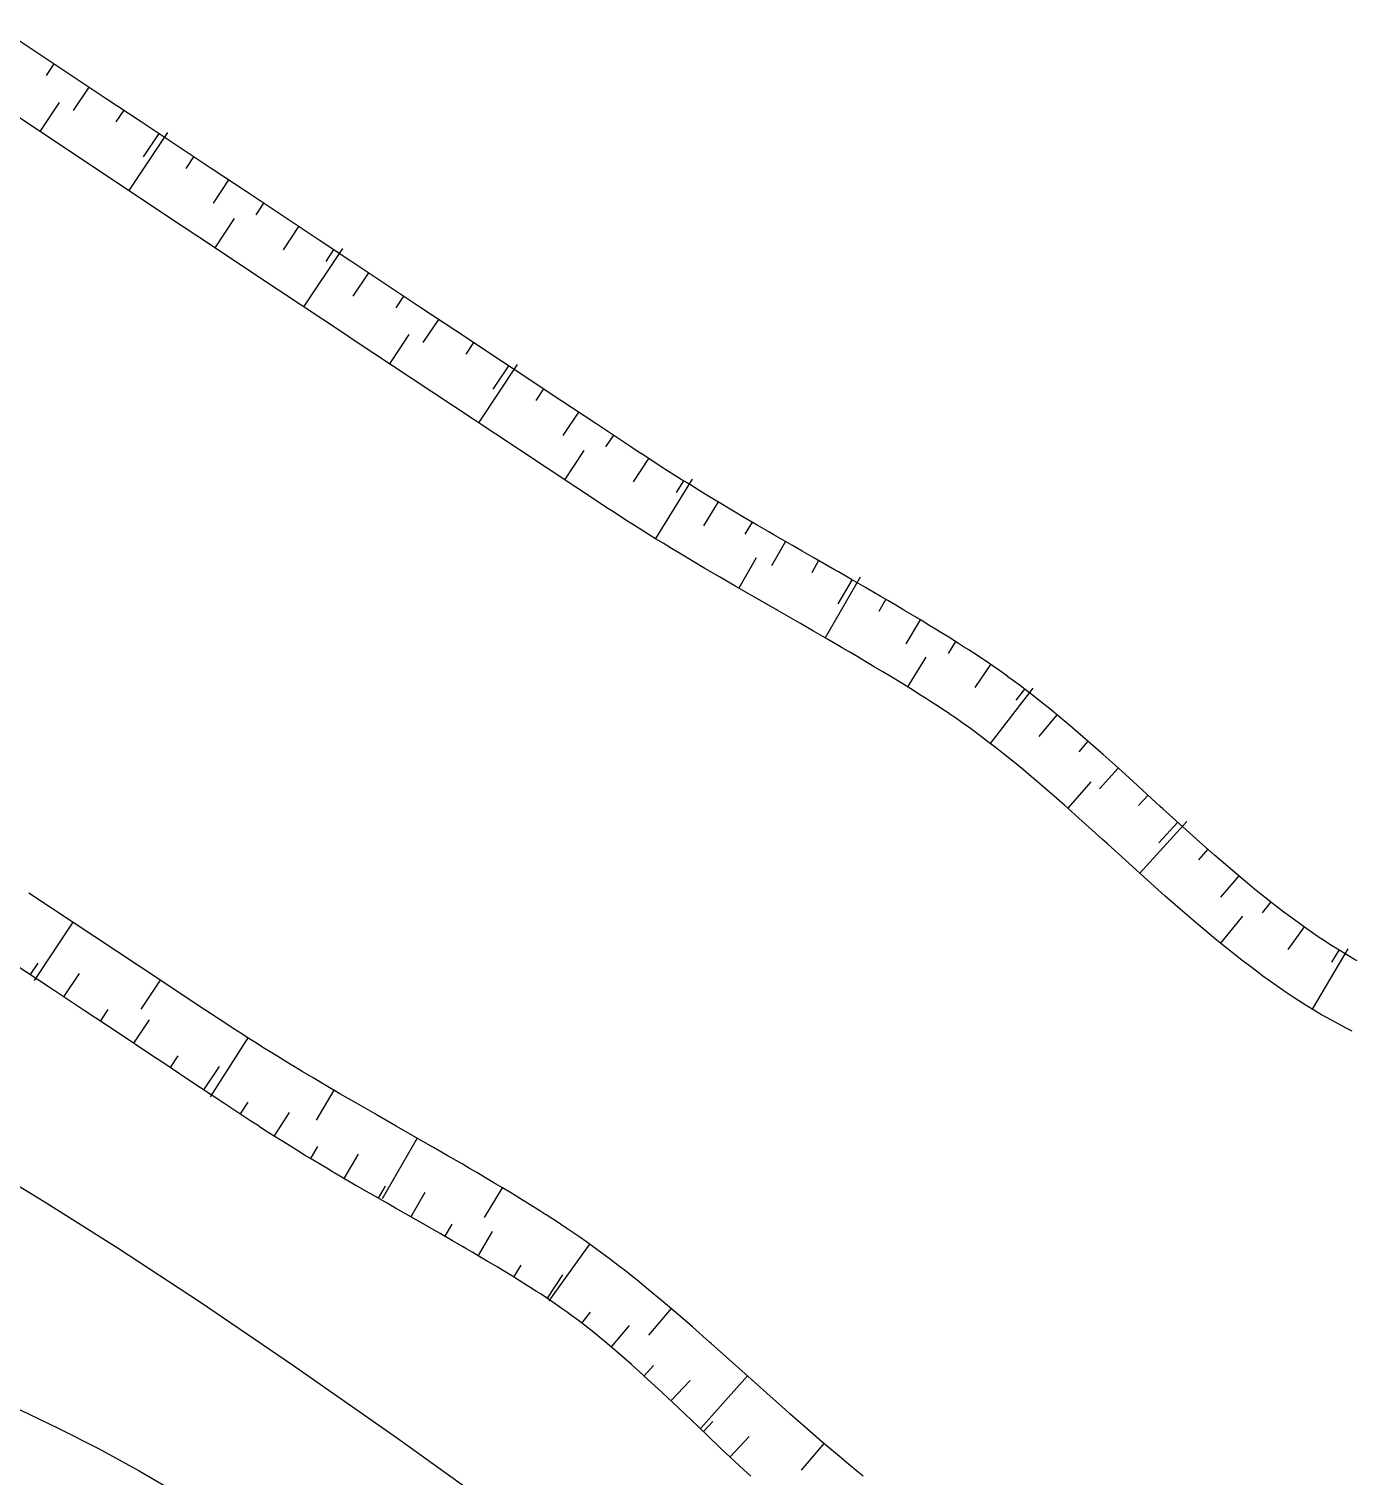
# Model space of a CAD drawing. Header units: millimetres. Extents: x 501029 to 503193, y 1805862 to 1807132.
# Drawn here: x 502264.75 to 502283.66, y 1806453.61 to 1806474.29 of the extents above; entities that cross this region are included whole.
import ezdxf

# ---------------------------------------------------------------- set-up
doc = ezdxf.new("R2010")
doc.units = ezdxf.units.MM
doc.header["$LTSCALE"] = 12
doc.header["$MEASUREMENT"] = 0
for name, color, linetype in [('3', 7, 'CONTINUOUS'), ('DM0', 7, 'CONTINUOUS'), ('DM1', 4, 'CONTINUOUS')]:
    doc.layers.add(name, color=color, linetype=linetype)

msp = doc.modelspace()

# ---------------------------------------------------------------- linework, layer by layer
at = {"layer": '3', "linetype": 'Continuous'}
for p, q in [((502264.8549999997, 1806473.958, 3.652), (502264.3549999997, 1806474.290999999, 3.648)), ((502265.3549999997, 1806473.626, 3.657), (502264.8549999997, 1806473.958, 3.652)), ((502265.1049999997, 1806473.792, 3.655), (502264.9939999999, 1806473.626, 3.655)), ((502265.8539999998, 1806473.294, 3.661999999999999), (502265.3549999997, 1806473.626, 3.657)), ((502265.6049999998, 1806473.46, 3.66), (502265.3829999999, 1806473.127, 3.66)), ((502265.5109999999, 1806472.423, 4.065999999999999), (502264.261, 1806473.254, 4.054)), ((502265.1839999999, 1806473.241, 4.06), (502264.9069999999, 1806472.825, 4.06)), ((502266.3539999999, 1806472.962, 3.667), (502265.8539999998, 1806473.294, 3.661999999999999)), ((502266.1039999999, 1806473.128, 3.664), (502265.9929999998, 1806472.961, 3.664)), ((502266.8539999998, 1806472.63, 3.672), (502266.3539999999, 1806472.962, 3.667)), ((502266.7299999998, 1806472.813, 4.073), (502266.1769999999, 1806471.98, 4.073)), ((502266.6039999998, 1806472.796, 3.669), (502266.3819999998, 1806472.463, 3.669)), ((502266.7599999998, 1806471.593, 4.078), (502265.5109999999, 1806472.423, 4.065999999999999)), ((502267.1029999999, 1806472.464, 3.673999999999999), (502266.9929999998, 1806472.297, 3.673999999999999)), ((502267.8529999999, 1806471.966, 3.681999999999999), (502267.3529999999, 1806472.298, 3.677)), ((502267.6029999999, 1806472.132, 3.679), (502267.3819999997, 1806471.799, 3.679)), ((502268.3529999999, 1806471.634, 3.687), (502267.8529999999, 1806471.966, 3.681999999999999)), ((502268.1029999999, 1806471.8, 3.685), (502267.9919999998, 1806471.633, 3.685)), ((502267.6819999998, 1806471.58, 4.084999999999999), (502267.4049999999, 1806471.164, 4.084999999999999)), ((502268.8529999999, 1806471.302, 3.693), (502268.3529999999, 1806471.634, 3.687)), ((502268.6029999999, 1806471.468, 3.689999999999999), (502268.3809999999, 1806471.134, 3.689999999999999)), ((502269.2289999998, 1806471.153, 4.099), (502268.6759999998, 1806470.32, 4.099)), ((502269.1019999999, 1806471.136, 3.696), (502268.9919999999, 1806470.969, 3.696)), ((502269.852, 1806470.638, 3.705), (502269.352, 1806470.969999999, 3.699)), ((502269.2589999998, 1806469.933, 4.105999999999999), (502268.0089999998, 1806470.763, 4.092)), ((502269.602, 1806470.804, 3.701999999999999), (502269.3809999998, 1806470.471, 3.701999999999999)), ((502270.352, 1806470.306, 3.711), (502269.852, 1806470.638, 3.705)), ((502270.1019999999, 1806470.472, 3.708), (502269.9919999999, 1806470.306, 3.708)), ((502270.852, 1806469.975, 3.717), (502270.352, 1806470.306, 3.711)), ((502270.602, 1806470.14, 3.713999999999999), (502270.3809999999, 1806469.807, 3.713999999999999)), ((502270.1809999999, 1806469.921, 4.113999999999999), (502269.9049999999, 1806469.504, 4.113999999999999)), ((502271.102, 1806469.809, 3.721), (502270.9919999999, 1806469.642, 3.721)), ((502271.852, 1806469.312, 3.732), (502271.3519999999, 1806469.643, 3.724)), ((502271.7289999999, 1806469.495, 4.131999999999999), (502271.1759999998, 1806468.661, 4.131999999999999)), ((502271.602, 1806469.477, 3.728), (502271.3809999999, 1806469.144, 3.728)), ((502272.1019999999, 1806469.146, 3.734999999999999), (502271.9919999999, 1806468.979, 3.734999999999999)), ((502272.8529999999, 1806468.649, 3.746999999999999), (502272.3519999999, 1806468.98, 3.738999999999999)), ((502272.6029999999, 1806468.815, 3.742999999999999), (502272.3819999998, 1806468.481, 3.742999999999999)), ((502273.353, 1806468.318, 3.756), (502272.8529999999, 1806468.649, 3.746999999999999)), ((502273.1029999999, 1806468.484, 3.750999999999999), (502272.9919999999, 1806468.317, 3.750999999999999)), ((502272.6809999999, 1806468.264, 4.150999999999999), (502272.406, 1806467.847, 4.150999999999999)), ((502273.5009999999, 1806468.22, 3.758), (502273.353, 1806468.318, 3.756)), ((502273.6029999999, 1806468.153, 3.762), (502273.3839999999, 1806467.819, 3.762)), ((502274.2289999999, 1806467.856, 4.277), (502273.7029999998, 1806467.006, 4.277)), ((502274.1039999998, 1806467.833, 3.838), (502273.9979999999, 1806467.663, 3.838)), ((502274.5989999999, 1806467.53, 3.991), (502274.3919999998, 1806467.187, 3.991)), ((502275.0839999998, 1806467.242, 4.195), (502274.9829999998, 1806467.07, 4.195)), ((502275.5619999999, 1806466.965, 4.429), (502275.3619999997, 1806466.617999999, 4.429)), ((502275.1449999998, 1806466.73, 4.767999999999999), (502274.896, 1806466.297, 4.767999999999999)), ((502276.0359999999, 1806466.692, 4.674999999999999), (502275.9369999999, 1806466.519, 4.674999999999999)), ((502276.6299999999, 1806466.454, 5.394), (502276.1299999999, 1806465.588, 5.394)), ((502276.5129999998, 1806466.419, 4.916999999999999), (502276.312, 1806466.072, 4.916999999999999)), ((502276.9959999998, 1806466.138, 5.134999999999999), (502276.8949999998, 1806465.965, 5.134999999999999)), ((502277.4889999999, 1806465.844, 5.307999999999999), (502277.2829999998, 1806465.501, 5.307999999999999)), ((502277.9919999998, 1806465.534, 5.411), (502277.8849999998, 1806465.365, 5.411)), ((502277.5689999999, 1806465.311, 5.791999999999999), (502277.3049999999, 1806464.886, 5.791999999999999)), ((502278.494, 1806465.207, 5.421999999999999), (502278.2689999999, 1806464.876, 5.421999999999999)), ((502279.0989999999, 1806464.87, 5.759999999999999), (502278.4889999998, 1806464.078, 5.759999999999999)), ((502278.977, 1806464.856, 5.366), (502278.8559999999, 1806464.697, 5.366)), ((502279.4389999997, 1806464.488, 5.262), (502279.1849999999, 1806464.179, 5.262)), ((502279.8839999999, 1806464.11, 5.125), (502279.7519999999, 1806463.96, 5.125)), ((502280.3169999998, 1806463.726, 4.966), (502280.048, 1806463.43, 4.966)), ((502279.927, 1806463.528, 5.445999999999999), (502279.5949999998, 1806463.155, 5.445999999999999)), ((502280.7429999998, 1806463.339, 4.796999999999999), (502280.6079999998, 1806463.191, 4.796999999999999)), ((502281.298, 1806462.964, 5.046), (502280.6269999999, 1806462.222, 5.046)), ((502281.1689999998, 1806462.951, 4.626999999999999), (502280.8999999999, 1806462.655, 4.626999999999999)), ((502281.5989999999, 1806462.566, 4.466), (502281.4659999998, 1806462.416, 4.466)), ((502282.0389999999, 1806462.185, 4.323), (502281.781, 1806461.88, 4.323)), ((502265.9999999998, 1806461.11, 8.156), (502264.7499999997, 1806461.939, 8.137999999999998)), ((502282.4969999998, 1806461.813, 4.211), (502282.3729999999, 1806461.655, 4.211)), ((502282.0949999998, 1806461.609, 4.665), (502281.7789999999, 1806461.222, 4.665)), ((502265.3749999998, 1806461.523999999, 8.147), (502264.8229999998, 1806460.691, 8.147)), ((502282.9739999999, 1806461.455, 4.142999999999999), (502282.7399999997, 1806461.131, 4.142999999999999)), ((502283.6009999998, 1806461.141, 4.528), (502283.0889999999, 1806460.282, 4.528)), ((502283.4719999998, 1806461.122, 4.126), (502283.3649999998, 1806460.953, 4.126)), ((502265.0369999998, 1806460.593, 1.215), (502264.5369999998, 1806460.925, 1.207999999999999)), ((502264.8769999999, 1806460.939, 1.211), (502264.7659999998, 1806460.773, 1.211)), ((502265.467, 1806460.788, 1.217), (502265.2449999998, 1806460.455, 1.217)), ((502266.626, 1806460.696, 8.166), (502266.3499999999, 1806460.279, 8.166)), ((502266.0369999997, 1806459.93, 1.229), (502265.5369999998, 1806460.262, 1.221)), ((502265.8769999999, 1806460.276, 1.225), (502265.7659999999, 1806460.109, 1.225)), ((502266.467, 1806460.125, 1.231999999999999), (502266.2459999999, 1806459.792, 1.231999999999999)), ((502266.5369999998, 1806459.599, 1.235999999999999), (502266.0369999997, 1806459.93, 1.229)), ((502267.8769999998, 1806459.871, 8.208), (502267.3399999998, 1806459.028, 8.208)), ((502266.8769999999, 1806459.613, 1.239999999999999), (502266.7669999997, 1806459.447, 1.239999999999999)), ((502267.5369999998, 1806458.936, 1.253), (502267.0369999998, 1806459.267, 1.243999999999999)), ((502267.467, 1806459.462, 1.247999999999999), (502267.2459999999, 1806459.129, 1.247999999999999)), ((502269.1069999998, 1806459.122, 8.611), (502268.8549999998, 1806458.691, 8.611)), ((502267.8769999998, 1806458.951, 1.256), (502267.7669999998, 1806458.784, 1.256)), ((502268.4679999999, 1806458.804, 1.29), (502268.2529999998, 1806458.467, 1.29)), ((502270.2969999998, 1806458.438, 9.216000000000001), (502269.7999999998, 1806457.57, 9.216000000000001)), ((502268.876, 1806458.316, 1.423999999999999), (502268.7719999999, 1806458.145, 1.423999999999999)), ((502269.4529999998, 1806458.206, 1.616999999999999), (502269.2519999999, 1806457.861, 1.616999999999999)), ((502269.8409999998, 1806457.751, 1.857), (502269.7419999999, 1806457.578, 1.857)), ((502270.4059999999, 1806457.659, 2.099), (502270.2079999999, 1806457.312, 2.099)), ((502271.5119999999, 1806457.728, 9.731), (502271.254, 1806457.3, 9.731)), ((502270.7939999998, 1806457.207, 2.341), (502270.6939999999, 1806457.033, 2.341)), ((502271.3719999998, 1806457.102, 2.54), (502271.1679999998, 1806456.756999999, 2.54)), ((502272.7629999998, 1806456.921, 9.829), (502272.1779999998, 1806456.11, 9.829)), ((502271.7809999999, 1806456.621, 2.681999999999999), (502271.6759999998, 1806456.451, 2.681999999999999)), ((502272.3749999998, 1806456.48, 2.721999999999999), (502272.1549999998, 1806456.147, 2.721999999999999)), ((502272.7719999998, 1806455.95, 2.689), (502272.6489999998, 1806455.792, 2.689)), ((502273.9259999998, 1806456.002, 9.611), (502273.6029999999, 1806455.620999999, 9.611)), ((502273.3269999998, 1806455.759, 2.619), (502273.0689999999, 1806455.453, 2.619)), ((502273.6759999998, 1806455.185999999, 2.5), (502273.5409999998, 1806455.038, 2.5)), ((502274.2, 1806454.972, 2.379), (502273.9249999998, 1806454.681, 2.379)), ((502275.0209999999, 1806455.037, 9.262999999999998), (502274.3529999999, 1806454.292, 9.262999999999998)), ((502274.5249999999, 1806454.387, 2.218999999999999), (502274.3879999998, 1806454.242, 2.218999999999999)), ((502275.0429999998, 1806454.172, 2.083), (502274.7699999998, 1806453.88, 2.083)), ((502276.1099999999, 1806454.073, 8.899), (502275.7859999998, 1806453.692, 8.899))]:
    msp.add_line(p, q, dxfattribs=at)
at = {"layer": '3', "linetype": 'Continuous', "extrusion": (-0.3097488185230067, -0.4529660166683029, 0.8359889097154651), "elevation": -973844.2062899031}
msp.add_lwpolyline([(-605093.091590828, 1483611.967371925), (-605093.5380836786, 1483611.960082584), (-605093.6908962405, 1483611.958260249)], dxfattribs=at)
at = {"layer": '3', "linetype": 'Continuous', "extrusion": (0.5476910168509639, 0.8263833459845866, 0.1308629647382188), "elevation": 1767925.565623448}
msp.add_lwpolyline([(579303.6323848364, -233358.6646690999), (579304.430875841, -233358.6727384941), (579305.1320173198, -233358.6787905398)], dxfattribs=at)
at = {"layer": '3', "linetype": 'Continuous', "extrusion": (-0.5523447360918765, -0.8285171019717648, 0.0920581569004272), "elevation": -1774117.58501488}
msp.add_lwpolyline([(-584136.4415155387, 164022.1925821728), (-584136.9867858317, 164022.1865565862), (-584137.040869101, 164022.1865565862)], dxfattribs=at)
at = {"layer": '3', "linetype": 'Continuous', "extrusion": (-0.3449685418984643, -0.5039189870448907, 0.7918726915332407), "elevation": -1083578.341252792}
msp.add_lwpolyline([(-605992.6750076184, 1405075.49410686), (-605994.0241627462, 1405075.467906824), (-605994.1747592883, 1405075.466269321)], dxfattribs=at)
at = {"layer": '3', "linetype": 'Continuous', "extrusion": (-0.4367505761875623, -0.6445251241361185, 0.6275637804694865), "elevation": -1383680.036243692}
msp.add_lwpolyline([(-597573.8172057152, 1115322.452219613), (-597574.1339242093, 1115322.447081956), (-597574.4173658303, 1115322.443228714)], dxfattribs=at)
at = {"layer": '3', "linetype": 'Continuous', "extrusion": (-0.493834514931204, -0.7338929538196349, 0.4663996185639027), "elevation": -1573792.535160844}
msp.add_lwpolyline([(-591790.5274871665, 829800.4092239878), (-591790.643693397, 829800.4069630129), (-591791.1276624559, 829800.4013105758)], dxfattribs=at)
at = {"layer": '3', "linetype": 'Continuous', "extrusion": (-0.3915989999957091, -0.5757503705817121, 0.7177476812762144), "elevation": -1236760.925850447}
msp.add_lwpolyline([(-600640.5930819556, 1274856.007053066), (-600640.6443843673, 1274856.005616911), (-600642.092893252, 1274855.982638436)], dxfattribs=at)
at = {"layer": '3', "linetype": 'Continuous', "extrusion": (-0.531222872087376, -0.7951567670996981, 0.2924516642229893), "elevation": -1703242.509051641}
msp.add_lwpolyline([(-585864.8770324728, 520893.5759731124), (-585864.9355527761, 520893.5738816752), (-585866.3758265658, 520893.5529673035)], dxfattribs=at)
at = {"layer": '3', "linetype": 'Continuous', "extrusion": (-0.5489409537101047, -0.8243376536257347, 0.1383158058743064), "elevation": -1764857.749047677}
msp.add_lwpolyline([(-583206.6920088718, 246480.6395537285), (-583206.7283424491, 246480.6344125851), (-583206.8237514456, 246480.6243621016), (-583206.9682515468, 246480.6132863905), (-583207.1127516476, 246480.6081530084)], dxfattribs=at)
at = {"layer": '3', "linetype": 'Continuous', "extrusion": (-0.5493201935797387, -0.8190108904981691, 0.165736194510778), "elevation": -1755425.500309348}
msp.add_lwpolyline([(-589108.3046962172, 295021.5596320479), (-589108.4281049, 295021.5283140962), (-589108.5370914344, 295021.5029198464), (-589108.6336003635, 295021.4836322665), (-589108.8024935093, 295021.4542196165), (-589108.892905412, 295021.4411276846)], dxfattribs=at)
at = {"layer": '3', "linetype": 'Continuous', "extrusion": (-0.5539609872037655, -0.8143731990873346, 0.1729841532178307), "elevation": -1749378.583158303}
msp.add_lwpolyline([(-600729.5186876548, 307250.7869549905), (-600729.6001888018, 307250.7566039833), (-600729.7836985821, 307250.6936111408), (-600729.9458740383, 307250.6428556656), (-600730.087542009, 307250.6032553399), (-600730.0889312869, 307250.6023161519)], dxfattribs=at)
at = {"layer": '3', "linetype": 'Continuous', "extrusion": (-0.5482168403353662, -0.8245936334313331, 0.1396554176436413), "elevation": -1764955.497400314}
msp.add_lwpolyline([(-581865.4904697903, 248929.5347875551), (-581865.5137685898, 248929.5257249545), (-581865.6973861891, 248929.4630481915), (-581865.8588122742, 248929.412637227), (-581866.001377863, 248929.3731925843), (-581866.1256365984, 248929.3408697614), (-581866.2351940277, 248929.3156693979), (-581866.3303292638, 248929.2964076761), (-581866.4992409762, 248929.2671021114), (-581866.6265470355, 248929.2490299662), (-581866.7214031593, 248929.2388736636), (-581866.865904206, 248929.2278134382), (-581866.9518837245, 248929.2247418954)], dxfattribs=at)
at = {"layer": '3', "linetype": 'Continuous', "extrusion": (-0.5090737968648975, -0.8606748690746318, 0.0090906044310804), "elevation": -1810476.003004092}
msp.add_lwpolyline([(-487349.4561377901, 16463.31144647598), (-487349.6461674053, 16463.23144193323), (-487349.8850742294, 16463.13643924459), (-487350.0137042514, 16463.08943606547)], dxfattribs=at)
at = {"layer": '3', "linetype": 'Continuous', "extrusion": (-0.5316223604217652, -0.8419748802629781, 0.0919563315152056), "elevation": -1788020.318417382}
msp.add_lwpolyline([(-539741.4158496319, 165123.9646894135), (-539741.572488432, 165123.8933782869), (-539741.8826954751, 165123.7558043767), (-539741.9646193166, 165123.7216506846)], dxfattribs=at)
at = {"layer": '3', "linetype": 'Continuous', "extrusion": (0.2730245938019317, 0.8618198729659686, 0.4274623699698159), "elevation": 1693984.6040314}
msp.add_lwpolyline([(66743.26437522523, -800977.1353528337), (66743.60768270592, -800977.3079128917), (66743.79934137466, -800977.4063606173)], dxfattribs=at)
at = {"layer": '3', "linetype": 'Continuous', "extrusion": (-0.5477007311069484, -0.8247305011242428, 0.1408669927991275), "elevation": -1764943.510582426}
msp.add_lwpolyline([(-580953.8226331495, 251131.4868639447), (-580953.8437132055, 251131.4778417691), (-580954.19682181, 251131.3161658325), (-580954.5052711905, 251131.1777181799), (-580954.776825656, 251131.0626179681), (-580955.0153705708, 251130.9667107104), (-580955.202045171, 251130.8979900413)], dxfattribs=at)
at = {"layer": '3', "linetype": 'Continuous', "extrusion": (-0.5590678035141935, -0.8064677618439542, 0.1924914028735262), "elevation": -1737662.609986085}
msp.add_lwpolyline([(-616394.5296719624, 340864.7705175188), (-616394.586463935, 340864.749124282), (-616394.8147057777, 340864.6523795197), (-616395.0293496316, 340864.5585194137), (-616395.0811450884, 340864.5341463579)], dxfattribs=at)
at = {"layer": '3', "linetype": 'Continuous', "extrusion": (-0.5344572977680173, -0.8384683124171013, 0.1064250249467995), "elevation": -1783109.673184815}
msp.add_lwpolyline([(-547444.4674542329, 190856.6468700164), (-547444.587097853, 190856.6086681291), (-547444.7170183387, 190856.5644341952), (-547444.8441772906, 190856.5191408623), (-547445.0326916927, 190856.4457567642)], dxfattribs=at)
at = {"layer": '3', "linetype": 'Continuous', "extrusion": (-0.5404250812902803, -0.8320404898106633, 0.1250973813795702), "elevation": -1774494.455944883}
msp.add_lwpolyline([(-562765.461885578, 223747.8803767457), (-562765.5237634098, 223747.8612716521), (-562765.6544788802, 223747.8168414312), (-562765.7807504291, 223747.7714818096), (-562766.0260829402, 223747.6767831941), (-562766.2542276144, 223747.5809973065), (-562766.4698791524, 223747.4883079427), (-562766.8504142001, 223747.3159245823)], dxfattribs=at)
at = {"layer": '3', "linetype": 'Continuous', "extrusion": (-0.5378115604730647, -0.8358964741209574, 0.1097078391623811), "elevation": -1780148.487496625}
msp.add_lwpolyline([(-555036.2067882135, 196487.6374019962), (-555036.3391524795, 196487.6122111977), (-555036.4890010342, 196487.5780146693), (-555036.6338624654, 196487.5407969071), (-555036.773736773, 196487.5005579112), (-555036.789839011, 196487.4954951359)], dxfattribs=at)
at = {"layer": '3', "linetype": 'Continuous', "extrusion": (-0.5392452074943355, -0.8321873475562384, 0.1291465243887868), "elevation": -1774168.062279524}
msp.add_lwpolyline([(-560834.8949565638, 231068.1420498281), (-560834.9709621143, 231068.1400155225), (-560835.0569441832, 231068.136086418), (-560835.1418386532, 231068.1299572991), (-560835.3085661487, 231068.1128432412), (-560835.4683785712, 231068.0885970448), (-560835.4908492533, 231068.0836051322)], dxfattribs=at)
at = {"layer": '3', "linetype": 'Continuous', "extrusion": (-0.5402245621991023, -0.8283608122183551, 0.1482423258645634), "elevation": -1767746.399385897}
msp.add_lwpolyline([(-566083.7870937868, 264988.5038846004), (-566083.8480936706, 264988.5071484626), (-566084.0164534, 264988.5081430397), (-566084.1041111795, 264988.5060086945), (-566084.1900937279, 264988.5020584049), (-566084.2749837558, 264988.495881873), (-566084.4403208292, 264988.4786596294), (-566084.6015062757, 264988.4543851546), (-566084.7563186035, 264988.4240851875), (-566084.9061416883, 264988.3897808214), (-566085.0504292707, 264988.3523368373), (-566085.1902738702, 264988.3120015753), (-566085.2632552772, 264988.2877593734)], dxfattribs=at)
at = {"layer": '3', "linetype": 'Continuous', "extrusion": (-0.4484164949171275, -0.6971893897785372, 0.5593296003846647), "elevation": -1484675.304796842}
msp.add_lwpolyline([(-554759.5028668833, 1001788.891249071), (-554759.647251022, 1001788.905782254), (-554759.7578668464, 1001788.913688083), (-554759.9239406367, 1001788.921430075), (-554760.0900736946, 1001788.923839866), (-554760.1017299428, 1001788.923636747)], dxfattribs=at)
at = {"layer": '3', "linetype": 'Continuous', "extrusion": (-0.4621613451454759, -0.7245097360390949, 0.5113634064321435), "elevation": -1540932.560124161}
msp.add_lwpolyline([(-548046.7554669274, 916935.4522913172), (-548046.7596095387, 916935.4536190118), (-548046.9063456457, 916935.4815745597), (-548047.0356682321, 916935.504494338), (-548047.1472720159, 916935.5222251093), (-548047.3442430466, 916935.5478456457), (-548047.3478478638, 916935.5478828574)], dxfattribs=at)
at = {"layer": '3', "linetype": 'Continuous', "extrusion": (-0.4549784727524341, -0.7209401575241133, 0.5227235202293556), "elevation": -1530876.37471462}
msp.add_lwpolyline([(-539340.2505312611, 938684.0507918504), (-539340.2582738018, 938684.0530332692), (-539340.4775117025, 938684.111725163), (-539340.6700078181, 938684.157498994), (-539340.833225123, 938684.1937491979)], dxfattribs=at)
at = {"layer": '3', "linetype": 'Continuous', "extrusion": (-0.4767501112816271, -0.7344542113165798, 0.4829972493423717), "elevation": -1566223.693010421}
msp.add_lwpolyline([(-562264.0967828983, 863942.9649856143), (-562264.2460562317, 863943.0029361681), (-562264.4410651275, 863943.0482243707), (-562264.6122644565, 863943.0838835187), (-562264.7604929984, 863943.1122774997), (-562264.8912837554, 863943.1339749172), (-562265.0051811971, 863943.1511321438), (-562265.2050167625, 863943.1762667113), (-562265.3547168535, 863943.1899370775), (-562265.4672751945, 863943.198205837), (-562265.574594843, 863943.2026110219)], dxfattribs=at)
at = {"layer": '3', "linetype": 'Continuous', "extrusion": (-0.4692165056888785, -0.7325522965886723, 0.4931561654808556), "elevation": -1559004.917386159}
msp.add_lwpolyline([(-551389.5252493918, 883781.9004001867), (-551389.5706001671, 883781.9155391539), (-551389.8571906491, 883782.0038554996), (-551390.1001144984, 883782.0730211305)], dxfattribs=at)
at = {"layer": '3', "linetype": 'Continuous', "extrusion": (-0.4204596333241206, -0.7084910522977286, 0.5667928418381829), "elevation": -1491049.169111144}
msp.add_lwpolyline([(-489990.4863527015, 1025805.986463154), (-489990.7699040508, 1025806.089635981), (-489991.0514139881, 1025806.186739818)], dxfattribs=at)
at = {"layer": '3', "linetype": 'Continuous', "extrusion": (-0.4437613767908918, -0.7190925283763656, 0.5347726396347687), "elevation": -1521903.529821521}
msp.add_lwpolyline([(-521247.96115641, 963173.3239454305), (-521248.0598416365, 963173.3586141753), (-521248.4387202369, 963173.4895013176), (-521248.7713343915, 963173.5997091642), (-521249.0607622672, 963173.6905402688), (-521249.3149350169, 963173.7646210562), (-521249.388124783, 963173.7843672503)], dxfattribs=at)
at = {"layer": '3', "linetype": 'Continuous', "extrusion": (0.33718292138165, -0.0449577411691062, 0.9403650775297367), "elevation": 88150.48783741065}
msp.add_lwpolyline([(1857000.004254272, -243671.3517032337), (1857000.033065961, -243671.3082270069), (1857000.281071162, -243670.9283813595), (1857000.331689863, -243670.8496283098)], dxfattribs=at)
at = {"layer": '3', "linetype": 'Continuous', "extrusion": (-0.479140277616108, -0.7354246384309172, 0.4791400583907736), "elevation": -1569178.283762403}
msp.add_lwpolyline([(-565269.7086242603, 856588.5552853462), (-565269.8360048344, 856588.596299847), (-565270.2776475293, 856588.7455470583)], dxfattribs=at)
at = {"layer": '3', "linetype": 'Continuous', "extrusion": (-0.4891308647772109, -0.7397038116757193, 0.4621571898334053), "elevation": -1581925.616736191}
msp.add_lwpolyline([(-577422.1460026221, 824430.2563560784), (-577422.1903585223, 824430.2686233133), (-577422.4739428861, 824430.3531863556), (-577422.7394996209, 824430.4368312919), (-577423.2378943478, 824430.6012653037), (-577423.5744042641, 824430.7139865032)], dxfattribs=at)
at = {"layer": '3', "linetype": 'Continuous', "extrusion": (-0.5615576626429643, -0.7640799174874587, 0.3175450695874984), "elevation": -1662340.430707887}
msp.add_lwpolyline([(-665071.3145285208, 556684.6256073576), (-665071.4770063567, 556684.6677849889), (-665071.7585757165, 556684.7468842634), (-665071.8932587429, 556684.7869527309)], dxfattribs=at)
at = {"layer": '3', "linetype": 'Continuous', "extrusion": (-0.4883147883702358, -0.7396957736149786, 0.4630322126537961), "elevation": -1581502.189307321}
msp.add_lwpolyline([(-576060.204702879, 826194.8238619599), (-576060.3369398474, 826194.8530911192), (-576060.4963355333, 826194.8916510579), (-576060.6499056724, 826194.9320999084), (-576060.7862827887, 826194.9704832399)], dxfattribs=at)
at = {"layer": '3', "linetype": 'Continuous', "extrusion": (-0.4746231260129674, -0.72926474527664, 0.4928547651694935), "elevation": -1555781.726947152}
msp.add_lwpolyline([(-564400.4555097121, 881241.6888542878), (-564400.489048641, 881241.6933375768), (-564400.6697411739, 881241.7209456651), (-564400.8443139918, 881241.7519509748), (-564401.0133125691, 881241.7876366914), (-564401.0451752421, 881241.7943978823)], dxfattribs=at)
at = {"layer": '3', "linetype": 'Continuous', "extrusion": (-0.4810467750752239, -0.7344716252502883, 0.4786913743654957), "elevation": -1568413.306034863}
msp.add_lwpolyline([(-569578.0256673433, 855130.7627440534), (-569578.0306572188, 855130.7628962932), (-569578.2191766782, 855130.7854401747), (-569578.4018403299, 855130.8133319132), (-569578.5786775621, 855130.84484562), (-569578.7507841747, 855130.8790262211), (-569578.9167757235, 855130.9157355452), (-569579.078325297, 855130.9553270258), (-569579.2340484513, 855130.9950285412), (-569579.4925384754, 855131.0671496707)], dxfattribs=at)
at = {"layer": '3', "linetype": 'Continuous', "extrusion": (-0.4661922314419054, -0.7150980739658686, 0.5208642317855225), "elevation": -1525955.369750333}
msp.add_lwpolyline([(-565785.0130804043, 931095.2339913265), (-565785.0679985243, 931095.2348499084), (-565785.2662563385, 931095.2454716938), (-565785.4586502186, 931095.2632065082), (-565785.6113851271, 931095.2815827373)], dxfattribs=at)
at = {"layer": '3', "linetype": 'Continuous', "extrusion": (-0.0812789161272711, -0.1426486027509386, 0.9864304911783602), "elevation": -298510.1411423264}
msp.add_lwpolyline([(-457896.0722925583, 1793547.618683946), (-457896.1143415319, 1793547.617756585), (-457896.3708383954, 1793547.623618109), (-457896.4983392345, 1793547.629321783), (-457896.6259613383, 1793547.637227938), (-457896.6718495391, 1793547.641118822)], dxfattribs=at)
at = {"layer": '3', "linetype": 'Continuous', "extrusion": (0.2827643839838621, 0.4477102709041671, 0.8482922942460012), "elevation": 950801.0476939272}
msp.add_lwpolyline([(539975.7494988343, -1523146.315885241), (539976.8575342918, -1523146.344212358), (539977.2493516495, -1523146.35365473)], dxfattribs=at)
at = {"layer": '3', "linetype": 'Continuous', "extrusion": (-0.0032891726260537, 0.0131566867473319, 0.9999080372400598), "elevation": 22116.21462104049}
msp.add_lwpolyline([(502262.8236195263, 1806325.628701834), (502262.7396166911, 1806325.683706595), (502262.3236024947, 1806325.959730485)], dxfattribs=at)
at = {"layer": '3', "linetype": 'Continuous', "extrusion": (-0.5482516875844047, -0.8243502660149186, 0.1409493738261556), "elevation": -1764523.729606431}
msp.add_lwpolyline([(-582161.1179040774, 251224.9050276833), (-582161.2371700649, 251224.8706820305), (-582161.3614280447, 251224.8393462981), (-582161.4695985019, 251224.8141045298), (-582161.5652869863, 251224.794957287), (-582161.7328115548, 251224.764618312), (-582161.858730875, 251224.7474949049), (-582161.9535866965, 251224.7373358683), (-582162.0967010988, 251224.7262334256), (-582162.2403692817, 251224.721188447), (-582162.5989839655, 251224.7161378633)], dxfattribs=at)
at = {"layer": '3', "linetype": 'Continuous', "extrusion": (0.3616675639225308, 0.5625939892894717, 0.7434275865352995), "elevation": 1197957.746044761}
msp.add_lwpolyline([(554360.3402150176, -1331596.45226192), (554360.8069489028, -1331596.461232993), (554360.9403357756, -1331596.464223351)], dxfattribs=at)
at = {"layer": '3', "linetype": 'Continuous', "extrusion": (-0.5511914245960302, -0.8198204358003929, 0.1551852650732425), "elevation": -1757817.193199772}
msp.add_lwpolyline([(-591094.5015786708, 276141.5831059664), (-591094.5110074175, 276141.5791056601), (-591094.8179502558, 276141.4413388413), (-591095.0880220882, 276141.324985613), (-591095.3237125356, 276141.2297862184), (-591095.5314027718, 276141.1518713239), (-591095.71414037, 276141.0891341858), (-591095.8749729025, 276141.0384801747), (-591095.896048094, 276141.0324109456)], dxfattribs=at)
at = {"layer": '3', "linetype": 'Continuous', "extrusion": (-0.537160143848764, -0.8073679749806718, 0.2441637418536681), "elevation": -1728274.889532374}
msp.add_lwpolyline([(-582471.5076340218, 435153.6811240836), (-582471.644923552, 435153.6759680308), (-582472.107545123, 435153.6697807673)], dxfattribs=at)
at = {"layer": '3', "linetype": 'Continuous', "extrusion": (-0.5262477108407912, -0.8465811026526454, 0.0797733255308955), "elevation": -1793631.434884227}
msp.add_lwpolyline([(-527111.2737127381, 143550.9409083089), (-527111.4676023115, 143550.8656438533), (-527111.6950960434, 143550.7713703811), (-527111.908174881, 143550.6790539078), (-527112.3079358442, 143550.4984960959), (-527112.6485452255, 143550.3419771337)], dxfattribs=at)
at = {"layer": '3', "linetype": 'Continuous', "extrusion": (-0.5484503088022179, -0.8113213589375305, 0.2023855511307829), "elevation": -1741087.25525428}
msp.add_lwpolyline([(-595576.3150493938, 359818.3649662485), (-595576.34776711, 359818.3568085513), (-595576.5210752301, 359818.3222761795), (-595576.6508492036, 359818.3017914192), (-595576.7492939663, 359818.2895186817), (-595576.8968268976, 359818.2761466117), (-595576.9082033674, 359818.2753208965)], dxfattribs=at)
at = {"layer": '3', "linetype": 'Continuous', "extrusion": (-0.5571783649432432, -0.8036569486182962, 0.2090162160615856), "elevation": -1731625.63632705}
msp.add_lwpolyline([(-616484.1061632729, 370114.3809423387), (-616484.2299919087, 370114.3379490221), (-616484.3754502635, 370114.290961698), (-616484.5026318067, 370114.2531350769), (-616484.6137499193, 370114.2234248386), (-616484.6797129307, 370114.2080991286)], dxfattribs=at)
at = {"layer": '3', "linetype": 'Continuous', "extrusion": (-0.5372881027028864, -0.8352899883178716, 0.1166710337224403), "elevation": -1778779.426855639}
msp.add_lwpolyline([(-554834.3228690231, 208969.0093525881), (-554834.3444994226, 208969.0084008026), (-554834.428557038, 208969.0023760637), (-554834.5933672542, 208968.9841994233), (-554834.7531903866, 208968.9600218544), (-554834.9066444203, 208968.9308015205), (-554835.0551113706, 208968.8965734286), (-554835.1985912382, 208968.8583307495), (-554835.3370840227, 208968.8180598245), (-554835.4719717405, 208968.7757956606), (-554835.6018723755, 208968.7315032508), (-554835.7267859273, 208968.6851825948), (-554835.776474945, 208968.6660514287)], dxfattribs=at)
at = {"layer": '3', "linetype": 'Continuous', "extrusion": (-0.5677350021506258, -0.7889936061526024, 0.2348745554191451), "elevation": -1710439.156411055}
msp.add_lwpolyline([(-647412.7618820713, 413302.2225995595), (-647412.8755326289, 413302.1722559933), (-647413.0887771962, 413302.0829006511), (-647413.2765713921, 413302.0106093757), (-647413.3178305343, 413301.9954217963)], dxfattribs=at)
at = {"layer": '3', "linetype": 'Continuous', "extrusion": (-0.5499025360065409, -0.8197548279703886, 0.1600288190071193), "elevation": -1757051.428610991}
msp.add_lwpolyline([(-589231.0856765108, 284851.9240283638), (-589231.224600525, 284851.8602231377), (-589231.5024485535, 284851.7345869101), (-589231.63250058, 284851.6778730754)], dxfattribs=at)
at = {"layer": '3', "linetype": 'Continuous', "extrusion": (-0.5787976940867308, -0.7697205504920795, 0.2693018816682373), "elevation": -1681179.589519057}
msp.add_lwpolyline([(-684244.1896804936, 470115.0767213055), (-684244.1968799871, 470115.0737219897), (-684244.5568233614, 470114.9064300412), (-684244.7327956776, 470114.8224385383)], dxfattribs=at)
at = {"layer": '3', "linetype": 'Continuous', "extrusion": (-0.4707851041890138, -0.7200777036422723, 0.5097543392566771), "elevation": -1537246.875553676}
msp.add_lwpolyline([(-568133.890531813, 910856.4291431594), (-568133.9670177099, 910856.4432097072), (-568134.1252688863, 910856.4690807383), (-568134.2641411352, 910856.4885822273), (-568134.5067008694, 910856.5167004653), (-568134.6882907747, 910856.5333919999), (-568134.8247166862, 910856.5423117108), (-568135.0290980996, 910856.5502574112), (-568135.2326748383, 910856.5523425885), (-568135.319494361, 910856.5503116706), (-568135.3832972359, 910856.5471738908)], dxfattribs=at)
at = {"layer": '3', "linetype": 'Continuous', "extrusion": (-0.5626741189887757, -0.7946537977695778, 0.2278665783097473), "elevation": -1718122.129379927}
msp.add_lwpolyline([(-633993.9017297373, 402082.9141179839), (-633994.0655831234, 402082.8514596569), (-633994.2711906347, 402082.7662273309), (-633994.4565673929, 402082.6850826724)], dxfattribs=at)
at = {"layer": '3', "linetype": 'Continuous', "extrusion": (-0.5241411720151051, -0.8495478235324675, 0.0595359330982492), "elevation": -1797932.253674017}
msp.add_lwpolyline([(-521058.940957301, 107234.4177545413), (-521058.9790185762, 107234.4087016047), (-521059.1050624987, 107234.3756774398), (-521059.2269780311, 107234.3405985992), (-521059.3444391886, 107234.3025487858), (-521059.459148086, 107234.2644601568), (-521059.5147008757, 107234.2434156125)], dxfattribs=at)
at = {"layer": '3', "linetype": 'Continuous', "extrusion": (-0.5383615511478979, -0.8334186310693997, 0.1248207740403701), "elevation": -1775937.886435028}
msp.add_lwpolyline([(-558290.0263122024, 223423.9893555008), (-558290.1059234124, 223423.9843652638), (-558290.2510225193, 223423.9682330947), (-558290.390591254, 223423.9459993715), (-558290.525714827, 223423.9198581488), (-558290.6181189173, 223423.8987045419)], dxfattribs=at)
at = {"layer": '3', "linetype": 'Continuous', "extrusion": (-0.4777124356071266, -0.7214056364551888, 0.5013628791175022), "elevation": -1543125.223772022}
msp.add_lwpolyline([(-578595.8781164687, 894177.0279968233), (-578596.2038662384, 894177.1169579634), (-578596.5146529358, 894177.1976143209), (-578596.7866348879, 894177.2613382871), (-578597.0236880961, 894177.3135745038), (-578597.2310856283, 894177.3537749537), (-578597.3367279861, 894177.3722327106)], dxfattribs=at)
at = {"layer": '3', "linetype": 'Continuous', "extrusion": (-0.4726850637771872, -0.7136247191997827, 0.5170189461025466), "elevation": -1526546.898280459}
msp.add_lwpolyline([(-578815.1767856495, 922056.5367572934), (-578815.261921837, 922056.542889045), (-578815.4457933946, 922056.5501722441), (-578815.6291234749, 922056.5508804055), (-578815.7051211955, 922056.5485685337), (-578815.7761274632, 922056.5443936303)], dxfattribs=at)
at = {"layer": '3', "linetype": 'Continuous', "extrusion": (-0.423074779020909, -0.6533624589593388, 0.6277939379916118), "elevation": -1392767.600032998}
msp.add_lwpolyline([(-560265.8933742223, 1123325.595876959), (-560265.9440469332, 1123325.605407549), (-560266.0687025078, 1123325.625524509), (-560266.286750013, 1123325.655008045), (-560266.4499760454, 1123325.672068644), (-560266.4879547926, 1123325.674640559)], dxfattribs=at)
at = {"layer": '3', "linetype": 'Continuous', "extrusion": (-0.4886834536078489, -0.7058239902480121, 0.5128362087063274), "elevation": -1520490.790886567}
msp.add_lwpolyline([(-615348.2824038547, 908302.3518137194), (-615348.4288811286, 908302.3852050997), (-615348.6156459483, 908302.4239433536), (-615348.7795789554, 908302.454175142), (-615348.8709690309, 908302.4690638271)], dxfattribs=at)
at = {"layer": '3', "linetype": 'Continuous', "extrusion": (-0.5552444647703014, -0.7546818871980785, 0.3495122794367723), "elevation": -1642181.0844784}
msp.add_lwpolyline([(-665966.9716864581, 612607.5998813086), (-665967.9804366148, 612607.8764765642), (-665968.3895049003, 612607.9862488351), (-665968.4190779078, 612607.9938810612)], dxfattribs=at)
at = {"layer": '3', "linetype": 'Continuous', "extrusion": (-0.5088089114979556, -0.7112647672429726, 0.484990641620089), "elevation": -1540427.863636505}
msp.add_lwpolyline([(-642513.6885216705, 854292.73557113), (-642513.9588216977, 854292.806330115), (-642514.2034274568, 854292.8659284505), (-642514.271088515, 854292.880656657)], dxfattribs=at)
at = {"layer": '3', "linetype": 'Continuous', "extrusion": (-0.590657325405327, -0.7395391391250837, 0.3228092093592684), "elevation": -1632614.945098683}
msp.add_lwpolyline([(-734886.9471034707, 556836.1670148576), (-734887.1944656875, 556836.2335121958), (-734887.5166307199, 556836.3159904013), (-734887.527250156, 556836.3180373269)], dxfattribs=at)
at = {"layer": '3', "linetype": 'Continuous', "extrusion": (-0.4035785186219526, -0.6859838358412909, 0.6054341882247642), "elevation": -1441900.754899518}
msp.add_lwpolyline([(-483093.887628079, 1096858.690444584), (-483093.9804643429, 1096858.71314734), (-483094.1553373026, 1096858.757389012), (-483094.3240247007, 1096858.804020828), (-483094.6519689066, 1096858.897927234), (-483094.9579591506, 1096858.991130678), (-483095.245443041, 1096859.082403158), (-483095.3277842326, 1096859.110622851)], dxfattribs=at)
at = {"layer": '3', "linetype": 'Continuous', "extrusion": (0.5725427903165295, 0.3189081348070348, 0.7553094430830721), "elevation": 863668.2084061881}
msp.add_lwpolyline([(1333742.735335511, -995370.9947456323), (1333742.768467613, -995370.9811719528), (1333743.17344019, -995370.8131684015), (1333743.290519471, -995370.7660258226)], dxfattribs=at)
at = {"layer": '3', "linetype": 'Continuous', "extrusion": (-0.1035367626229954, -0.4440134588054793, 0.8900180825045882), "elevation": -854091.8849257572}
msp.add_lwpolyline([(78922.00076754391, 1667289.189810347), (78921.88511680183, 1667289.262190633), (78921.49596921803, 1667289.514424964)], dxfattribs=at)
at = {"layer": '3', "linetype": 'Continuous'}
msp.add_polyline3d([(502283.6589999998, 1806459.966, 4.528999999999999), (502283.5749999999, 1806460.009, 4.528), (502283.3739999999, 1806460.117, 4.528), (502283.2239999999, 1806460.201, 4.527), (502283.0049999999, 1806460.332, 4.528), (502282.8969999999, 1806460.4, 4.528999999999999), (502282.7899999999, 1806460.47, 4.53), (502282.7049999999, 1806460.527, 4.532), (502282.5399999998, 1806460.642, 4.541), (502282.3849999998, 1806460.752999999, 4.556)], dxfattribs=at)
at = {"layer": 'DM0', "elevation": 5}
msp.add_lwpolyline([(502264.0105818199, 1806458.11408367), (502264.9693828173, 1806457.532584924), (502266.0249420102, 1806456.864965104), (502267.2002197685, 1806456.092461646), (502268.5181764625, 1806455.196311984), (502270.0017724626, 1806454.157753553), (502271.6739681387, 1806452.958023789)], dxfattribs=at)
at = {"layer": 'DM1'}
msp.add_lwpolyline([(502264.6127342531, 1806454.556833279), (502265.1760451799, 1806454.287497932), (502265.7430014571, 1806453.998415586), (502266.3242108247, 1806453.681607964), (502266.9302810227, 1806453.329096784)], dxfattribs=at)

doc.saveas('drawing.dxf')
